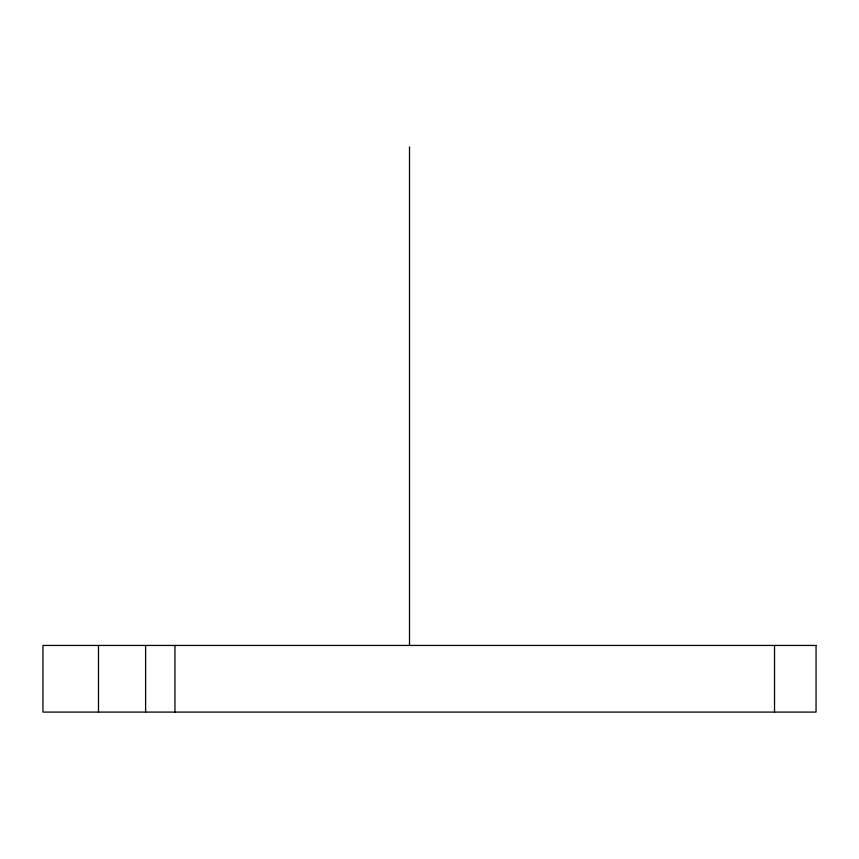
<?xml version="1.0" encoding="UTF-8"?>
<svg xmlns="http://www.w3.org/2000/svg" width="859" height="859" viewBox="0 0 859 859"><rect width="100%" height="100%" fill="white"/><g stroke="black" fill="none" stroke-linecap="round" stroke-linejoin="round"><path stroke-width="1.29" d="M774.528 645.442L774.528 712.09M409.507 146.91L409.507 645.12M174.946 645.442L174.946 712.09M145.611 645.442L145.611 712.09M98.484 645.442L98.484 712.09M816.05 645.442L42.95 645.442L42.95 712.09L816.05 712.09L816.05 645.442"/></g></svg>
